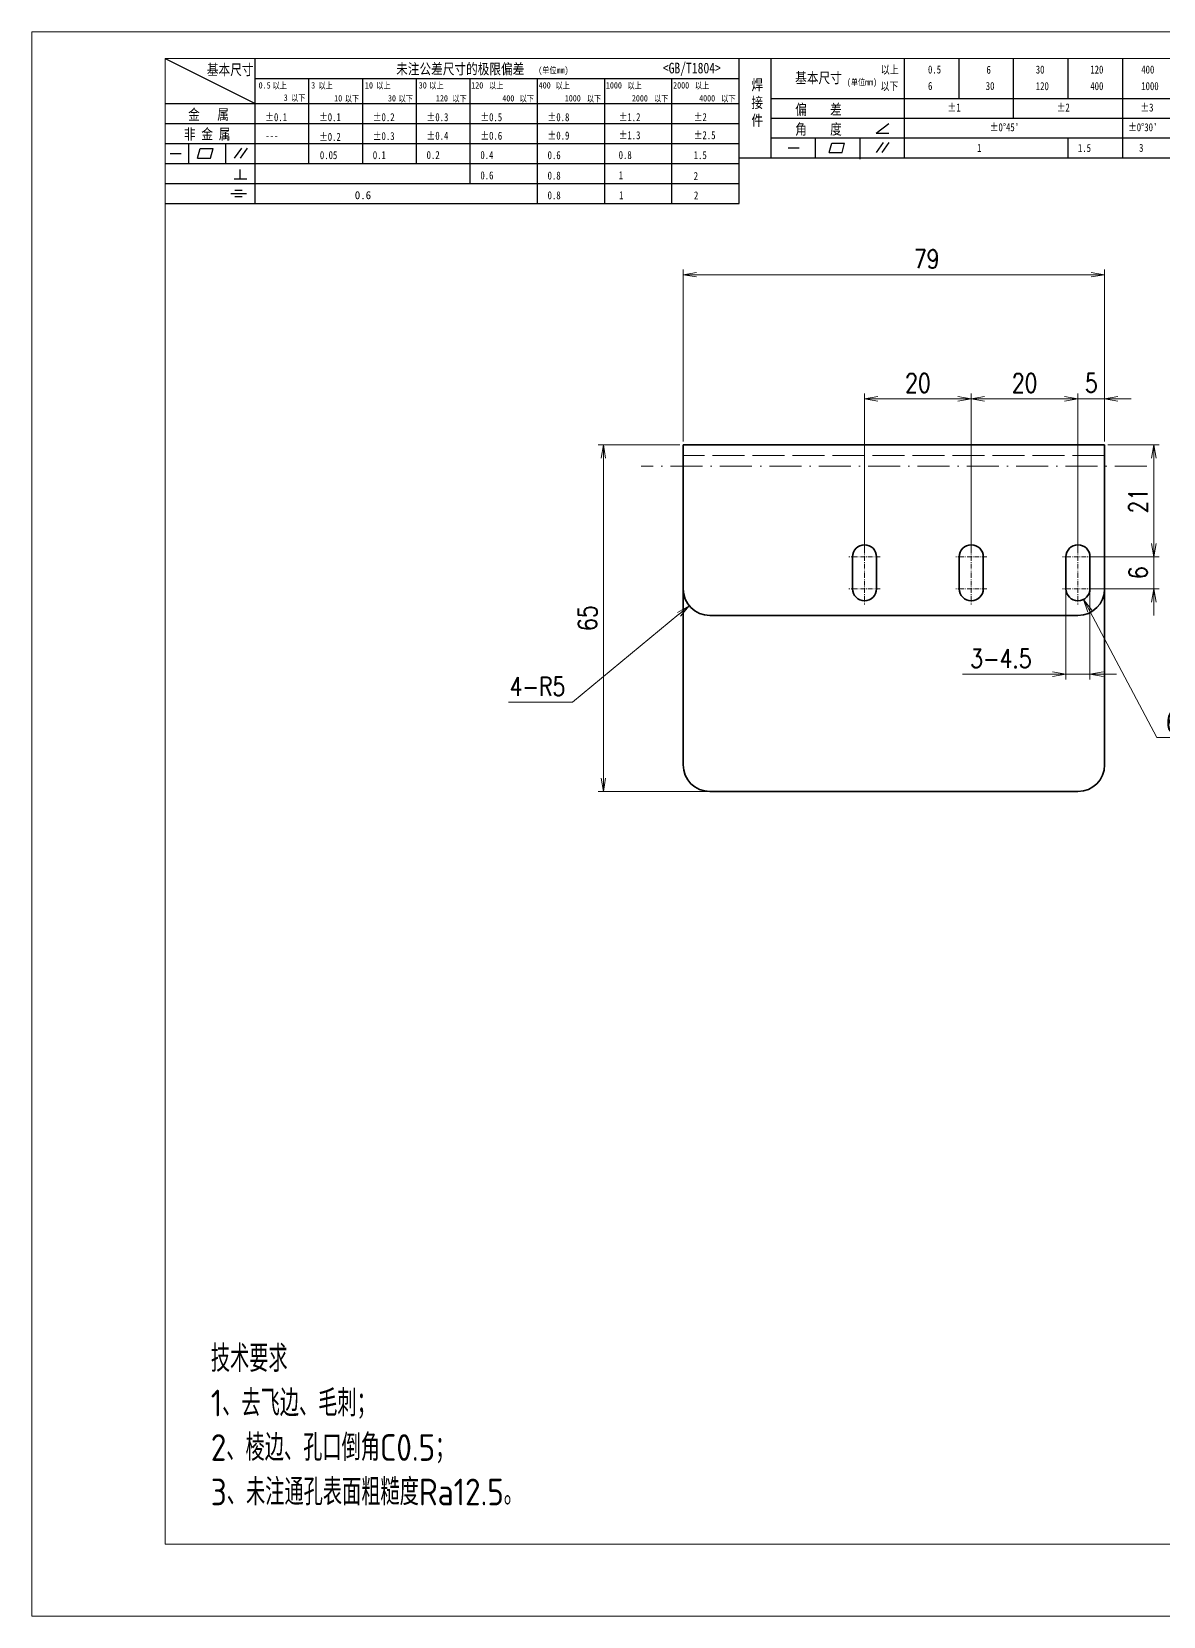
# Model space of a CAD drawing. Header units: millimetres. Extents: x 1333 to 58474, y -42879 to 3618.
# Drawn here: x 53541.2 to 53753.3, y 719.4 to 1016.4 of the extents above; entities that cross this region are included whole.
import ezdxf

# ---------------------------------------------------------------- set-up
doc = ezdxf.new("R2010")
doc.units = ezdxf.units.MM
doc.header["$LTSCALE"] = 0.5
for name, pattern in [('AM_ISO02W050x2', [3.75, 3, -0.75]), ('AM_ISO08W050x2', [9, 6, -0.75, 1.5, -0.75]), ('DASHDOT', [18.5, 12, -3, 0.5, -3]), ('DASHED', [15, 12, -3])]:
    doc.linetypes.add(name, pattern=pattern)
for name, color, linetype, lineweight in [('中心线', 2, 'AM_ISO08W050x2', 18), ('图框', 7, 'Continuous', 18), ('标注线', 3, 'Continuous', 18), ('虚线', 1, 'AM_ISO02W050x2', 18)]:
    doc.layers.add(name, color=color, linetype=linetype, lineweight=lineweight)
doc.layers.add('图\\M+19E79\\M+195B6\\M+18E9A', color=7, linetype='Continuous')
doc.layers.add('打印', color=7, linetype='Continuous', lineweight=15, plot=False)
doc.layers.add('打印-禁用', color=7, linetype='Continuous', lineweight=15, plot=False)
doc.styles.add('DIM', font='romans.shx', dxfattribs={"width": 0.8, "bigfont": 'bigfont.shx'})
doc.styles.add('国标', font='simfang.ttf', dxfattribs={"width": 0.8})
doc.styles.add('机械长仿宋', font='gbenor.shx', dxfattribs={"height": 1, "bigfont": 'gbcbig.shx'})
doc.dimstyles.new('DEH 1-1$0', dxfattribs={"dimtxt": 3.5, "dimasz": 2.5, "dimexe": 1, "dimexo": 0.625, "dimgap": 1.2, "dimtad": 1, "dimzin": 9, "dimdsep": 46, "dimtxsty": 'DIM', "dimblk": 'OPEN', "dimcen": 0, "dimclrd": 8, "dimclre": 8, "dimclrt": 2, "dimazin": 2, "dimtfac": 0.5, "dimtmove": 0, "dimatfit": 3, "dimldrblk": 'OPEN', "dimfxl": 0, "dimtolj": 2, "dimlwd": 18, "dimlwe": 18, "dimarcsym": 0})
doc.dimstyles.new('DEH 1-1$4', dxfattribs={"dimtxt": 3.5, "dimasz": 2.5, "dimexe": 1, "dimexo": 0.625, "dimgap": 1.2, "dimtad": 1, "dimtoh": 1, "dimdsep": 46, "dimtxsty": 'DIM', "dimblk": 'OPEN', "dimcen": 0, "dimclrd": 8, "dimclre": 8, "dimclrt": 2, "dimazin": 2, "dimtfac": 0.5, "dimtofl": 0, "dimtmove": 0, "dimatfit": 3, "dimldrblk": 'OPEN', "dimfxl": 0, "dimtolj": 2, "dimlwd": 18, "dimlwe": 18, "dimarcsym": 0})

# ---------------------------------------------------------------- blocks, each defined once
blk = doc.blocks.new('GZDEH零件A3图框V01版')
at = {"layer": '图\\M+19E79\\M+195B6\\M+18E9A', "color": 9}
for p, q in [((2882.49, -1554.46), (2899.37, -1562.92)), ((2899.37, -1581.67), (2899.37, -1554.46)), ((2990.09, -1581.67), (2990.09, -1554.46)), ((2996.09, -1573.08), (2996.09, -1554.46)), ((3021.09, -1561.98), (3021.09, -1554.46)), ((3031.31, -1561.98), (3031.31, -1554.46)), ((3041.53, -1561.98), (3041.53, -1554.46)), ((3051.75, -1561.98), (3051.75, -1554.46)), ((3061.98, -1561.98), (3061.98, -1554.46)), ((2899.37, -1558.24), (2990.09, -1558.24)), ((2909.45, -1574.17), (2909.45, -1558.24)), ((2919.53, -1574.17), (2919.53, -1558.24)), ((2929.61, -1574.17), (2929.61, -1558.24)), ((2939.69, -1577.92), (2939.69, -1558.24)), ((2952.29, -1581.67), (2952.29, -1558.24)), ((2964.89, -1581.67), (2964.89, -1558.24)), ((2977.49, -1581.67), (2977.49, -1558.24)), ((2996.09, -1561.98), (3113.09, -1561.98)), ((3021.09, -1573.08), (3021.09, -1561.98)), ((3041.53, -1565.68), (3041.53, -1561.98)), ((3061.98, -1573.08), (3061.98, -1561.98)), ((2882.49, -1562.92), (2990.09, -1562.92)), ((2882.49, -1566.67), (2990.09, -1566.67)), ((2996.09, -1565.68), (3113.09, -1565.68)), ((3015.75, -1568.51), (3018.15, -1566.66)), ((2882.49, -1570.42), (2990.09, -1570.42)), ((2886.92, -1574.12), (2886.92, -1570.42)), ((2893.91, -1574.12), (2893.91, -1570.42)), ((2996.09, -1569.38), (3113.09, -1569.38)), ((3004.42, -1573.08), (3004.42, -1569.38)), ((3006.97, -1572.12), (3007.45, -1570.33)), ((3007.45, -1570.33), (3009.86, -1570.33)), ((3009.39, -1572.12), (3009.86, -1570.33)), ((3012.75, -1573.08), (3012.75, -1569.38)), ((3015.75, -1568.51), (3018.15, -1568.51)), ((3015.81, -1572.12), (3017.15, -1570.26)), ((3016.89, -1572.12), (3018.23, -1570.26)), ((3051.75, -1573.08), (3051.75, -1569.38)), ((2883.43, -1572.27), (2885.49, -1572.27)), ((2888.59, -1573.16), (2889.07, -1571.37)), ((2888.59, -1573.16), (2891, -1573.16)), ((2889.07, -1571.37), (2891.48, -1571.37)), ((2891, -1573.16), (2891.48, -1571.37)), ((2895.52, -1573.16), (2896.85, -1571.3)), ((2896.6, -1573.16), (2897.94, -1571.3)), ((2990.09, -1573.08), (3113.09, -1573.08)), ((2999.26, -1571.23), (3001.32, -1571.23)), ((3006.97, -1572.12), (3009.39, -1572.12)), ((3012.75, -1573.33), (3012.75, -1573.08)), ((2882.49, -1574.17), (2990.09, -1574.17)), ((2895.42, -1577.05), (2897.81, -1577.05)), ((2896.58, -1577.05), (2896.58, -1575.28)), ((2882.49, -1577.92), (2990.09, -1577.92)), ((2894.79, -1579.77), (2897.77, -1579.77)), ((2895.57, -1579.17), (2896.92, -1579.17)), ((2882.49, -1581.67), (2990.09, -1581.67)), ((2895.57, -1580.37), (2896.93, -1580.37))]:
    blk.add_line(p, q, dxfattribs=at)
at = {"layer": '图框', "linetype": 'Continuous'}
for p, q in [((2882.49, -1554.46), (2882.49, -1832.96)), ((3272.49, -1554.46), (2882.49, -1554.46)), ((2882.49, -1832.96), (3272.49, -1832.96))]:
    blk.add_line(p, q, dxfattribs=at)
at = {"layer": '打印-禁用', "linetype": 'Continuous'}
for p, q in [((2857.49, -1549.46), (2857.49, -1846.46)), ((3277.49, -1549.46), (2857.49, -1549.46)), ((2857.49, -1846.46), (3277.49, -1846.46))]:
    blk.add_line(p, q, dxfattribs=at)
at = {"layer": '图\\M+19E79\\M+195B6\\M+18E9A', "color": 9, "style": '国标', "width": 0.8}
for s, height, p in [('基本尺寸', 2, (2890.33, -1557.58)), ('未注公差尺寸的极限偏差', 2, (2925.81, -1557.44)), ('<GB/T1804>', 2, (2975.78, -1557.27)), ('以上', 1.5, (3016.64, -1557.33)), ('0.5', 1.5, (3025.49, -1557.3)), ('6', 1.5, (3036.45, -1557.34)), ('30', 1.5, (3045.69, -1557.31)), ('120', 1.5, (3055.91, -1557.31)), ('400', 1.5, (3065.46, -1557.31)), ('30', 1.2, (2930.04, -1560.11)), ('基本尺寸', 2, (3000.6, -1559.1)), ('以下', 1.5, (3016.58, -1560.43)), ('6', 1.5, (3025.49, -1560.38)), ('30', 1.5, (3036.31, -1560.39)), ('120', 1.5, (3045.69, -1560.41)), ('400', 1.5, (3055.91, -1560.41)), ('1000', 1.5, (3065.46, -1560.41)), ('金   属', 2, (2886.82, -1565.98)), ('±0.1', 1.5, (2901.27, -1566.23)), ('±0.1', 1.5, (2911.35, -1566.23)), ('±0.2', 1.5, (2921.43, -1566.23)), ('±0.3', 1.5, (2931.51, -1566.23)), ('±0.5', 1.5, (2941.59, -1566.23)), ('±0.8', 1.5, (2954.19, -1566.23)), ('±1.2', 1.5, (2967.51, -1566.23)), ('±2', 1.5, (2981.58, -1566.23)), ('偏    差', 2, (3000.6, -1565.04)), ('±1', 1.5, (3029.16, -1564.42)), ('±2', 1.5, (3049.61, -1564.42)), ('±3', 1.5, (3065.3, -1564.42)), ('非 金 属', 2, (2886.02, -1569.65)), ('±0.3', 1.5, (2921.43, -1569.77)), ('±0.4', 1.5, (2931.51, -1569.71)), ('±0.6', 1.5, (2941.59, -1569.71)), ('±0.9', 1.5, (2954.19, -1569.68)), ('±1.3', 1.5, (2967.51, -1569.62)), ('±2.5', 1.5, (2981.58, -1569.61)), ('角    度', 2, (3000.6, -1568.74)), ("±0%%D45'", 1.5, (3037.06, -1568.12)), ("±0%%D30'", 1.5, (3062.98, -1568.12)), ('---', 1.5, (2901.27, -1569.65)), ('±0.2', 1.5, (2911.35, -1569.92)), ('1', 1.5, (3034.69, -1571.98)), ('1.5', 1.5, (3053.59, -1572.01)), ('3', 1.5, (3065.05, -1571.98)), ('0.1', 1.5, (2921.43, -1573.34)), ('0.2', 1.5, (2931.51, -1573.33)), ('0.4', 1.5, (2941.59, -1573.33)), ('0.6', 1.5, (2954.19, -1573.35)), ('0.8', 1.5, (2967.51, -1573.33)), ('1.5', 1.5, (2981.58, -1573.34)), ('0.6', 1.5, (2941.59, -1577.14)), ('0.8', 1.5, (2954.19, -1577.17)), ('1', 1.5, (2967.51, -1577.12)), ('2', 1.5, (2981.58, -1577.26)), ('0.8', 1.5, (2954.19, -1580.87)), ('1', 1.5, (2967.59, -1580.86)), ('2', 1.5, (2981.62, -1580.89))]:
    blk.add_text(s, height=height, dxfattribs=at).set_placement(p)
at = {"layer": '图\\M+19E79\\M+195B6\\M+18E9A', "color": 9, "lineweight": 15, "style": '国标', "width": 0.8}
for s, p in [('(单位mm)', (2952.44, -1557.27)), ('0.5', (2900.03, -1560.11)), ('以上', (2902.64, -1560.16)), ('3', (2909.88, -1560.11)), ('以上', (2911.25, -1560.16)), ('10', (2919.96, -1560.11)), ('以上', (2922.09, -1560.16)), ('以上', (2932.02, -1560.16)), ('120', (2939.88, -1560.11)), ('以上', (2943.21, -1560.16)), ('400', (2952.52, -1560.11)), ('以上', (2955.68, -1560.16)), ('1000', (2965.12, -1560.11)), ('以上', (2969.16, -1560.16)), ('2000', (2977.72, -1560.11)), ('以上', (2981.8, -1560.16)), ('(单位mm)', (3010.27, -1559.51)), ('3', (2904.73, -1562.41)), ('以下', (2906.1, -1562.46)), ('10', (2914.19, -1562.54)), ('以下', (2916.18, -1562.59)), ('30', (2924.27, -1562.54)), ('以下', (2926.26, -1562.59)), ('120', (2933.26, -1562.54)), ('以下', (2936.34, -1562.59)), ('400', (2945.7, -1562.54)), ('以下', (2948.94, -1562.59)), ('1000', (2957.41, -1562.54)), ('以下', (2961.54, -1562.59)), ('2000', (2969.99, -1562.54)), ('以下', (2974.14, -1562.59)), ('4000', (2982.59, -1562.54)), ('以下', (2986.74, -1562.59))]:
    blk.add_text(s, height=1.2, dxfattribs=at).set_placement(p)
at = {"layer": '图\\M+19E79\\M+195B6\\M+18E9A', "color": 9, "lineweight": 13, "style": '国标'}
blk.add_text('0.6', height=1.5, dxfattribs=at).set_placement((2918.05, -1580.85))
at = {"layer": '图\\M+19E79\\M+195B6\\M+18E9A', "color": 9, "insert": (2992.39, -1558.41), "char_height": 2, "width": 3.1877, "attachment_point": 1, "style": '国标'}
blk.add_mtext('焊\\P接\\P件', dxfattribs=at)
at = {"layer": '图\\M+19E79\\M+195B6\\M+18E9A', "color": 9, "insert": (2911.51, -1573.37), "char_height": 1.5, "attachment_point": 7, "style": '国标'}
blk.add_mtext_dynamic_manual_height_columns('0.05', width=5.1982, gutter_width=12.5, heights=[0], dxfattribs=at)
blk = doc.blocks.new('DEH A3')
at = {"layer": '图框'}
blk.add_blockref('GZDEH零件A3图框V01版', (-2857.49, 1846.46), dxfattribs=at)
blk = doc.blocks.new('_Open')
at = {"color": 0, "linetype": 'ByBlock', "lineweight": -2}
for p, q in [((-1, 0.17), (0, 0)), ((-1, -0.17), (0, 0)), ((0, 0), (-1, 0))]:
    blk.add_line(p, q, dxfattribs=at)
blk = doc.blocks.new('*D100')
at = {"layer": 'Defpoints', "color": 0, "transparency": 16777216}
for p in [(53663.27, 938.96), (53648.31, 873.96), (53668.6, 873.96)]:
    blk.add_point(p, dxfattribs=at)
at = {"layer": '标注线', "color": 8, "lineweight": 18, "transparency": 16777216}
for p, q in [((53662.65, 938.96), (53647.31, 938.96)), ((53648.31, 936.46), (53648.31, 876.46)), ((53667.98, 873.96), (53647.31, 873.96))]:
    blk.add_line(p, q, dxfattribs=at)
at = {"layer": '标注线', "color": 8, "lineweight": 18, "transparency": 16777216, "xscale": 2.5, "yscale": 2.5, "zscale": 2.5}
for p, rotation in [((53648.31, 938.96), 90), ((53648.31, 873.96), 270)]:
    blk.add_blockref('_Open', p, dxfattribs=dict(at, rotation=rotation))
at = {"layer": '标注线', "color": 2, "transparency": 16777216, "insert": (53645.36, 906.46), "char_height": 3.5, "attachment_point": 5, "rotation": 90, "style": 'DIM'}
blk.add_mtext('\\A2;65', dxfattribs=at)
blk = doc.blocks.new('*D101')
at = {"layer": 'Defpoints', "color": 0, "transparency": 16777216}
for p in [(53742.27, 970.83), (53663.27, 938.96), (53742.27, 938.96)]:
    blk.add_point(p, dxfattribs=at)
at = {"layer": '标注线', "color": 8, "lineweight": 18, "transparency": 16777216}
for p, q in [((53663.27, 939.58), (53663.27, 971.83)), ((53742.27, 939.58), (53742.27, 971.83)), ((53665.77, 970.83), (53739.77, 970.83))]:
    blk.add_line(p, q, dxfattribs=at)
at = {"layer": '标注线', "color": 8, "lineweight": 18, "transparency": 16777216, "xscale": 2.5, "yscale": 2.5, "zscale": 2.5, "rotation": 180}
blk.add_blockref('_Open', (53663.27, 970.83), dxfattribs=at)
at = {"layer": '标注线', "color": 8, "lineweight": 18, "transparency": 16777216, "xscale": 2.5, "yscale": 2.5, "zscale": 2.5}
blk.add_blockref('_Open', (53742.27, 970.83), dxfattribs=at)
at = {"layer": '标注线', "color": 2, "transparency": 16777216, "insert": (53708.91, 973.78), "char_height": 3.5, "attachment_point": 5, "style": 'DIM'}
blk.add_mtext('\\A2;79', dxfattribs=at)
blk = doc.blocks.new('*D106')
at = {"layer": 'Defpoints', "color": 0, "transparency": 16777216}
for p in [(53668.27, 911.96), (53664.42, 908.77)]:
    blk.add_point(p, dxfattribs=at)
at = {"layer": '标注线', "color": 8, "lineweight": 18, "transparency": 16777216}
for p, q in [((53642.55, 890.71), (53662.49, 907.18)), ((53630.55, 890.71), (53642.55, 890.71))]:
    blk.add_line(p, q, dxfattribs=at)
at = {"layer": '标注线', "color": 8, "lineweight": 18, "transparency": 16777216, "xscale": 2.5, "yscale": 2.5, "zscale": 2.5, "rotation": 39.55747383092201}
blk.add_blockref('_Open', (53664.42, 908.77), dxfattribs=at)
at = {"layer": '标注线', "color": 2, "transparency": 16777216, "insert": (53635.95, 893.66), "char_height": 3.5, "attachment_point": 5, "style": 'DIM'}
blk.add_mtext('\\A2;{\\Fromans,bigfont|c134;4-R5}', dxfattribs=at)
blk = doc.blocks.new('*D107')
at = {"layer": 'Defpoints', "color": 0, "transparency": 16777216}
for p in [(53742.27, 947.58), (53742.27, 938.96), (53737.27, 917.96)]:
    blk.add_point(p, dxfattribs=at)
at = {"layer": '标注线', "color": 8, "lineweight": 18, "transparency": 16777216}
for p, q in [((53734.77, 947.58), (53732.27, 947.58)), ((53737.27, 918.58), (53737.27, 948.58)), ((53737.27, 947.58), (53742.27, 947.58)), ((53742.27, 939.58), (53742.27, 948.58)), ((53744.77, 947.58), (53747.27, 947.58))]:
    blk.add_line(p, q, dxfattribs=at)
at = {"layer": '标注线', "color": 8, "lineweight": 18, "transparency": 16777216, "xscale": 2.5, "yscale": 2.5, "zscale": 2.5}
blk.add_blockref('_Open', (53737.27, 947.58), dxfattribs=at)
at = {"layer": '标注线', "color": 8, "lineweight": 18, "transparency": 16777216, "xscale": 2.5, "yscale": 2.5, "zscale": 2.5, "rotation": 180}
blk.add_blockref('_Open', (53742.27, 947.58), dxfattribs=at)
at = {"layer": '标注线', "color": 2, "transparency": 16777216, "insert": (53739.77, 950.53), "char_height": 3.5, "attachment_point": 5, "style": 'DIM'}
blk.add_mtext('\\A2;5', dxfattribs=at)
blk = doc.blocks.new('*D108')
at = {"layer": 'Defpoints', "color": 0, "transparency": 16777216}
for p in [(53717.27, 947.58), (53717.27, 917.96), (53737.27, 917.96)]:
    blk.add_point(p, dxfattribs=at)
at = {"layer": '标注线', "color": 8, "lineweight": 18, "transparency": 16777216}
for p, q in [((53717.27, 918.58), (53717.27, 948.58)), ((53734.77, 947.58), (53719.77, 947.58)), ((53737.27, 918.58), (53737.27, 948.58))]:
    blk.add_line(p, q, dxfattribs=at)
at = {"layer": '标注线', "color": 8, "lineweight": 18, "transparency": 16777216, "xscale": 2.5, "yscale": 2.5, "zscale": 2.5, "rotation": 180}
blk.add_blockref('_Open', (53717.27, 947.58), dxfattribs=at)
at = {"layer": '标注线', "color": 8, "lineweight": 18, "transparency": 16777216, "xscale": 2.5, "yscale": 2.5, "zscale": 2.5}
blk.add_blockref('_Open', (53737.27, 947.58), dxfattribs=at)
at = {"layer": '标注线', "color": 2, "transparency": 16777216, "insert": (53727.27, 950.53), "char_height": 3.5, "attachment_point": 5, "style": 'DIM'}
blk.add_mtext('\\A2;20', dxfattribs=at)
blk = doc.blocks.new('*D109')
at = {"layer": 'Defpoints', "color": 0, "transparency": 16777216}
for p in [(53717.27, 947.58), (53697.27, 917.96), (53717.27, 917.96)]:
    blk.add_point(p, dxfattribs=at)
at = {"layer": '标注线', "color": 8, "lineweight": 18, "transparency": 16777216}
for p, q in [((53697.27, 918.58), (53697.27, 948.58)), ((53699.77, 947.58), (53714.77, 947.58)), ((53717.27, 918.58), (53717.27, 948.58))]:
    blk.add_line(p, q, dxfattribs=at)
at = {"layer": '标注线', "color": 8, "lineweight": 18, "transparency": 16777216, "xscale": 2.5, "yscale": 2.5, "zscale": 2.5, "rotation": 180}
blk.add_blockref('_Open', (53697.27, 947.58), dxfattribs=at)
at = {"layer": '标注线', "color": 8, "lineweight": 18, "transparency": 16777216, "xscale": 2.5, "yscale": 2.5, "zscale": 2.5}
blk.add_blockref('_Open', (53717.27, 947.58), dxfattribs=at)
at = {"layer": '标注线', "color": 2, "transparency": 16777216, "insert": (53707.27, 950.53), "char_height": 3.5, "attachment_point": 5, "style": 'DIM'}
blk.add_mtext('\\A2;20', dxfattribs=at)
blk = doc.blocks.new('*D110')
at = {"layer": 'Defpoints', "color": 0, "transparency": 16777216}
for p in [(53735.02, 911.96), (53739.52, 911.96), (53735.02, 895.94)]:
    blk.add_point(p, dxfattribs=at)
at = {"layer": '标注线', "color": 8, "lineweight": 18, "transparency": 16777216}
for p, q in [((53735.02, 911.33), (53735.02, 894.94)), ((53739.52, 911.33), (53739.52, 894.94)), ((53732.52, 895.94), (53715.62, 895.94)), ((53739.52, 895.94), (53735.02, 895.94)), ((53742.02, 895.94), (53744.52, 895.94))]:
    blk.add_line(p, q, dxfattribs=at)
at = {"layer": '标注线', "color": 8, "lineweight": 18, "transparency": 16777216, "xscale": 2.5, "yscale": 2.5, "zscale": 2.5}
blk.add_blockref('_Open', (53735.02, 895.94), dxfattribs=at)
at = {"layer": '标注线', "color": 8, "lineweight": 18, "transparency": 16777216, "xscale": 2.5, "yscale": 2.5, "zscale": 2.5, "rotation": 180}
blk.add_blockref('_Open', (53739.52, 895.94), dxfattribs=at)
at = {"layer": '标注线', "color": 2, "transparency": 16777216, "insert": (53722.82, 898.89), "char_height": 3.5, "attachment_point": 5, "style": 'DIM'}
blk.add_mtext('\\A2;{\\Fromans,bigfont|c134;3-4.5}', dxfattribs=at)
blk = doc.blocks.new('*D111')
at = {"layer": 'Defpoints', "color": 0, "transparency": 16777216}
for p in [(53742.27, 938.96), (53751.5, 938.96), (53739.52, 917.96)]:
    blk.add_point(p, dxfattribs=at)
at = {"layer": '标注线', "color": 8, "lineweight": 18, "transparency": 16777216}
for p, q in [((53742.9, 938.96), (53752.5, 938.96)), ((53751.5, 920.46), (53751.5, 936.46)), ((53740.15, 917.96), (53752.5, 917.96))]:
    blk.add_line(p, q, dxfattribs=at)
at = {"layer": '标注线', "color": 8, "lineweight": 18, "transparency": 16777216, "xscale": 2.5, "yscale": 2.5, "zscale": 2.5}
for p, rotation in [((53751.5, 938.96), 90), ((53751.5, 917.96), 270)]:
    blk.add_blockref('_Open', p, dxfattribs=dict(at, rotation=rotation))
at = {"layer": '标注线', "color": 2, "transparency": 16777216, "insert": (53748.55, 928.46), "char_height": 3.5, "attachment_point": 5, "rotation": 90, "style": 'DIM'}
blk.add_mtext('\\A2;21', dxfattribs=at)
blk = doc.blocks.new('*D112')
at = {"layer": 'Defpoints', "color": 0, "transparency": 16777216}
for p in [(53739.52, 917.96), (53739.52, 911.96), (53751.5, 911.96)]:
    blk.add_point(p, dxfattribs=at)
at = {"layer": '标注线', "color": 8, "lineweight": 18, "transparency": 16777216}
for p, q in [((53751.5, 920.46), (53751.5, 922.96)), ((53740.15, 917.96), (53752.5, 917.96)), ((53751.5, 917.96), (53751.5, 911.96)), ((53740.15, 911.96), (53752.5, 911.96)), ((53751.5, 909.46), (53751.5, 906.96))]:
    blk.add_line(p, q, dxfattribs=at)
at = {"layer": '标注线', "color": 8, "lineweight": 18, "transparency": 16777216, "xscale": 2.5, "yscale": 2.5, "zscale": 2.5}
for p, rotation in [((53751.5, 917.96), 270), ((53751.5, 911.96), 90)]:
    blk.add_blockref('_Open', p, dxfattribs=dict(at, rotation=rotation))
at = {"layer": '标注线', "color": 2, "transparency": 16777216, "insert": (53748.55, 914.96), "char_height": 3.5, "attachment_point": 5, "rotation": 90, "style": 'DIM'}
blk.add_mtext('\\A2;6', dxfattribs=at)
blk = doc.blocks.new('*D113')
at = {"layer": 'Defpoints', "color": 0, "transparency": 16777216}
for p in [(53737.27, 911.96), (53738.33, 909.97)]:
    blk.add_point(p, dxfattribs=at)
at = {"layer": '标注线', "color": 8, "lineweight": 18, "transparency": 16777216}
for p, q in [((53752.05, 884.06), (53739.5, 907.76)), ((53770.59, 884.06), (53752.05, 884.06))]:
    blk.add_line(p, q, dxfattribs=at)
at = {"layer": '标注线', "color": 8, "lineweight": 18, "transparency": 16777216, "xscale": 2.5, "yscale": 2.5, "zscale": 2.5, "rotation": 117.9068196480132}
blk.add_blockref('_Open', (53738.33, 909.97), dxfattribs=at)
at = {"layer": '标注线', "color": 2, "transparency": 16777216, "insert": (53761.92, 887.01), "char_height": 3.5, "attachment_point": 5, "style": 'DIM'}
blk.add_mtext('\\A2;{\\Fromans,bigfont|c134;6-R2.25}', dxfattribs=at)

msp = doc.modelspace()

# ---------------------------------------------------------------- linework, layer by layer
at = {"color": 7, "lineweight": 35}
for p, q in [((53742.274, 938.959), (53663.274, 938.959)), ((53663.274, 911.959), (53663.274, 934.959)), ((53742.274, 911.959), (53742.274, 934.959)), ((53663.274, 878.959), (53663.274, 911.936)), ((53742.274, 878.959), (53742.274, 911.959)), ((53668.274, 906.959), (53737.274, 906.959)), ((53668.274, 873.959), (53737.274, 873.959))]:
    msp.add_line(p, q, dxfattribs=at)
at = {"color": 7, "lineweight": 35, "ltscale": 0.1}
for p, q in [((53663.274, 938.959), (53663.274, 934.959)), ((53742.274, 938.959), (53742.274, 934.959))]:
    msp.add_line(p, q, dxfattribs=at)
at = {"color": 7, "lineweight": 35, "ltscale": 0.15}
for p, q in [((53695.024, 917.959), (53695.024, 911.959)), ((53699.524, 911.959), (53699.524, 917.959)), ((53715.024, 917.959), (53715.024, 911.959)), ((53719.524, 911.959), (53719.524, 917.959)), ((53735.024, 917.959), (53735.024, 911.959)), ((53739.524, 911.959), (53739.524, 917.959))]:
    msp.add_line(p, q, dxfattribs=at)
at = {"color": 7, "lineweight": 35}
for centre, radius, start, end in [((53697.274, 917.959), 2.25, 0, 180), ((53717.274, 917.959), 2.25, 0, 180), ((53737.274, 917.959), 2.25, 0, 180), ((53668.274, 911.959), 5, 180, 270), ((53697.274, 911.959), 2.25, 180, 0), ((53717.274, 911.959), 2.25, 180, 0), ((53737.274, 911.959), 2.25, 180, 0), ((53737.274, 911.959), 5, 270, 360), ((53668.274, 878.959), 5, 180, 270), ((53737.274, 878.959), 5, 270, 0)]:
    msp.add_arc(centre, radius, start, end, dxfattribs=at)
at = {"layer": '中心线', "linetype": 'DASHDOT', "lineweight": 13}
msp.add_line((53750.174, 934.959), (53655.374, 934.959), dxfattribs=at)
at = {"layer": '中心线', "linetype": 'DASHDOT', "lineweight": 13, "ltscale": 0.14625}
for p, q in [((53697.274, 920.884), (53697.274, 915.034)), ((53717.274, 920.884), (53717.274, 915.034)), ((53737.274, 920.884), (53737.274, 915.034)), ((53700.199, 917.959), (53694.349, 917.959)), ((53720.199, 917.959), (53714.349, 917.959)), ((53740.199, 917.959), (53734.349, 917.959)), ((53697.274, 914.884), (53697.274, 909.034)), ((53717.274, 914.884), (53717.274, 909.034)), ((53737.274, 914.884), (53737.274, 909.034)), ((53700.199, 911.959), (53694.349, 911.959)), ((53720.199, 911.959), (53714.349, 911.959)), ((53740.199, 911.959), (53734.349, 911.959))]:
    msp.add_line(p, q, dxfattribs=at)
at = {"layer": '打印'}
msp.add_lwpolyline([(53541.163, 1016.375), (53961.163, 1016.375), (53961.163, 719.375), (53541.163, 719.375)], close=True, dxfattribs=at)
at = {"layer": '虚线', "linetype": 'DASHED', "lineweight": 13}
msp.add_line((53742.274, 936.959), (53663.274, 936.959), dxfattribs=at)
at = {"layer": '虚线', "linetype": 'DASHED', "lineweight": 13, "ltscale": 0.000578583}
msp.add_line((53663.274, 911.936), (53663.274, 911.959), dxfattribs=at)

# ---------------------------------------------------------------- block references
at = {"layer": '图框'}
msp.add_blockref('DEH A3', (53541.163, 719.375), dxfattribs=at)

# ---------------------------------------------------------------- texts
at = {"layer": '标注线', "color": 2, "insert": (53574.736, 740.177), "char_height": 5, "width": 114.82461, "attachment_point": 7, "style": '机械长仿宋'}
msp.add_mtext('\\A2;技术要求\\P1、去飞边、毛刺；\\P2、棱边、孔口倒角C0.5；\\P3、未注通孔表面粗糙度Ra12.5。', dxfattribs=at)

# ---------------------------------------------------------------- dimensions: what is measured, and where the dimension line sits
at = {"layer": '标注线'}
dim = msp.add_linear_dim(base=(53742.274, 970.827), p1=(53663.274, 938.959), p2=(53742.274, 938.959), dimstyle='DEH 1-1$0', override={"dimarcsym": 1}, dxfattribs=at)
dim.commit()
dim.dimension.update_dxf_attribs({"geometry": '*D101', "text_midpoint": (53708.914, 970.827), "dimtype": 160})
for base, p1, p2, picture, middle in [((53717.274, 947.58), (53697.274, 917.959), (53717.274, 917.959), '*D109', (53707.274, 950.53)), ((53717.274, 947.58), (53737.274, 917.959), (53717.274, 917.959), '*D108', (53727.274, 950.53)), ((53742.274, 947.58), (53737.274, 917.959), (53742.274, 938.959), '*D107', (53739.774, 950.53))]:
    dim = msp.add_linear_dim(base=base, p1=p1, p2=p2, dimstyle='DEH 1-1$0', override={"dimarcsym": 1}, dxfattribs=at)
    dim.commit()
    dim.dimension.update_dxf_attribs({"geometry": picture, "text_midpoint": middle})
for base, p1, p2, picture, middle in [((53648.314, 873.959), (53663.274, 938.959), (53668.603, 873.959), '*D100', (53645.364, 906.459)), ((53751.497, 938.959), (53739.524, 917.959), (53742.274, 938.959), '*D111', (53748.547, 928.459)), ((53751.497, 911.959), (53739.524, 917.959), (53739.524, 911.959), '*D112', (53748.547, 914.959))]:
    dim = msp.add_linear_dim(base=base, p1=p1, p2=p2, angle=90, dimstyle='DEH 1-1$0', override={"dimarcsym": 1}, dxfattribs=at)
    dim.commit()
    dim.dimension.update_dxf_attribs({"geometry": picture, "text_midpoint": middle})
for center, mpoint, text, picture, middle in [((53668.274, 911.959), (53664.419, 908.774), '{\\Fromans,bigfont|c134;4-<>}', '*D106', (53635.945, 890.706)), ((53737.274, 911.959), (53738.327, 909.97), '{\\Fromans,bigfont|c134;6-<>}', '*D113', (53761.919, 884.056))]:
    dim = msp.add_radius_dim(center=center, mpoint=mpoint, text=text, dimstyle='DEH 1-1$4', override={"dimarcsym": 1}, dxfattribs=at)
    dim.commit()
    dim.dimension.update_dxf_attribs({"geometry": picture, "text_midpoint": middle, "dimtype": 164})
dim = msp.add_linear_dim(base=(53735.024, 895.94), p1=(53739.524, 911.959), p2=(53735.024, 911.959), text='{\\Fromans,bigfont|c134;3-<>}', dimstyle='DEH 1-1$0', override={"dimarcsym": 1}, dxfattribs=at)
dim.commit()
dim.dimension.update_dxf_attribs({"geometry": '*D110', "text_midpoint": (53722.824, 898.89)})

doc.saveas('drawing.dxf')
